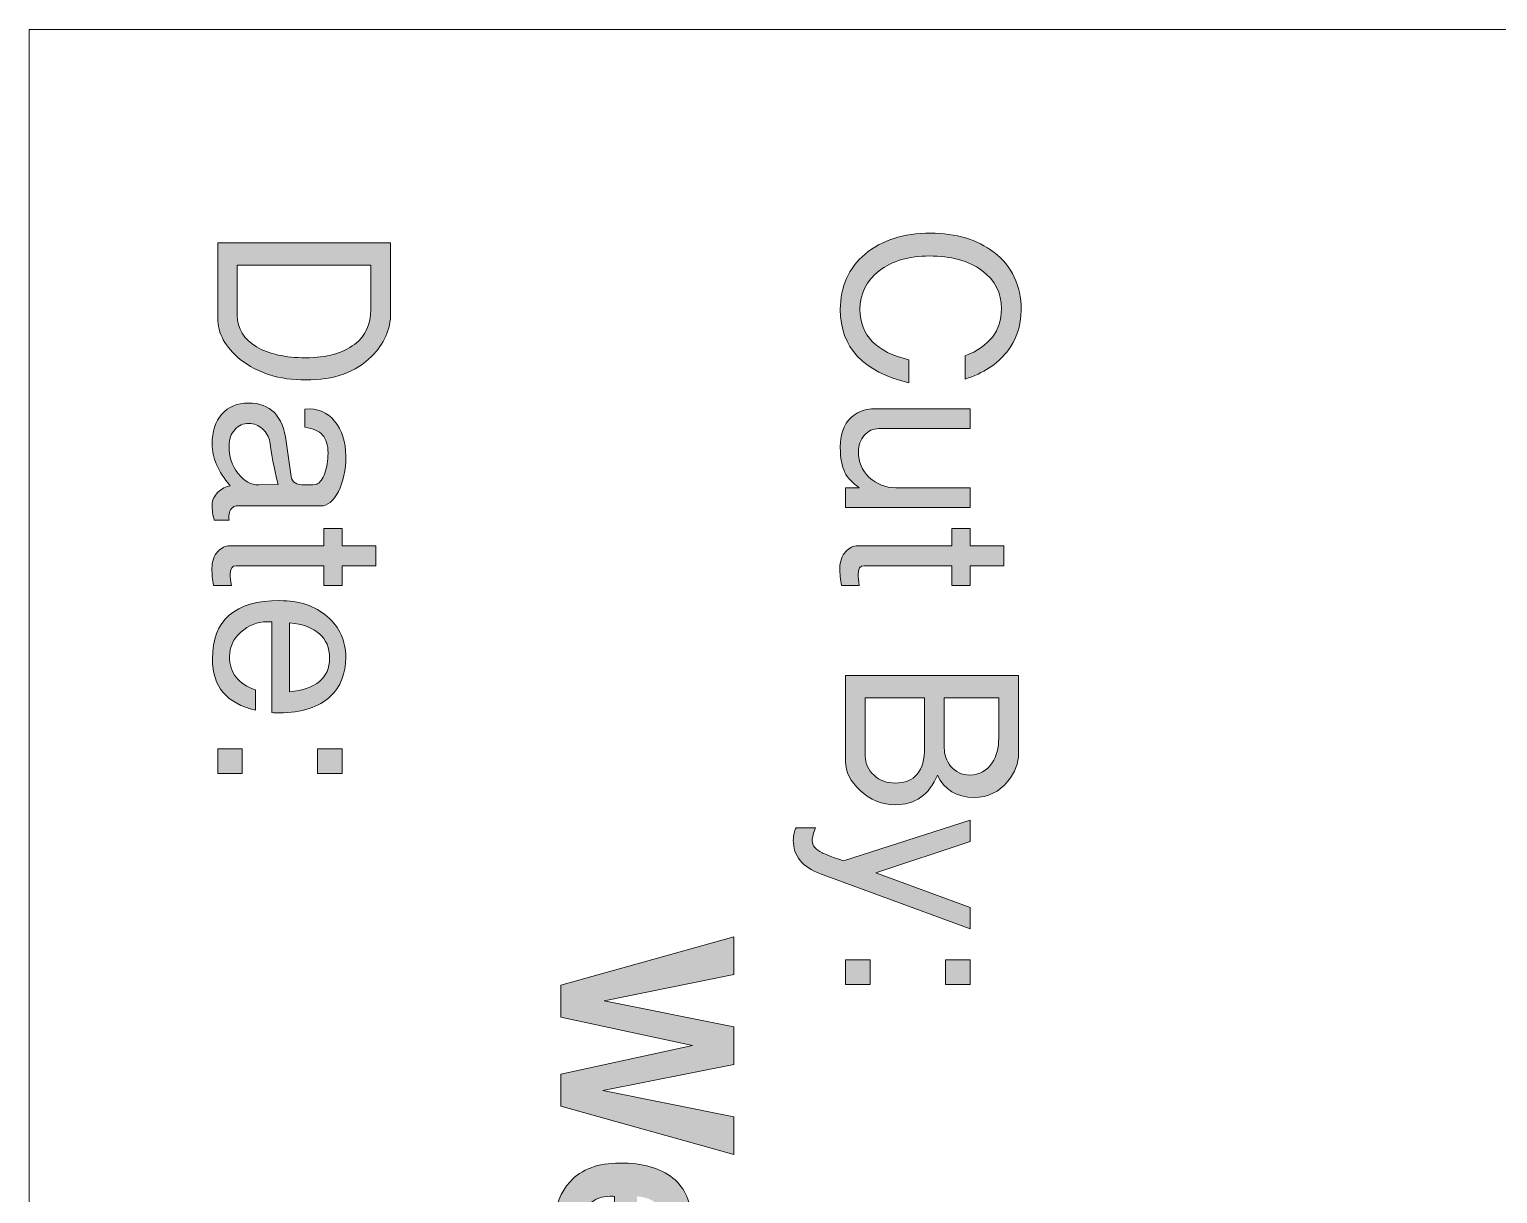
# Model space of a CAD drawing. Header units: inches. Extents: x 0.59 to 9.35, y -3.46 to -0.44.
# Drawn here: x 0.593 to 1.624, y -1.259 to -0.441 of the extents above; entities that cross this region are included whole.
import ezdxf

# ---------------------------------------------------------------- set-up
doc = ezdxf.new("R2010")
doc.units = ezdxf.units.IN
doc.header["$MEASUREMENT"] = 0
doc.layers.add('Layer 1', color=7, linetype='Continuous')

# ---------------------------------------------------------------- blocks, each defined once
blk = doc.blocks.new('block 28')
at = {"layer": 'Layer 1', "color": 7, "lineweight": 5, "true_color": 0xffffff}
blk.add_lwpolyline([(0.5925, -3.4496), (0.5925, -3.1742), (0.5925, -0.441)], dxfattribs=at)
blk = doc.blocks.new('block 26')
at = {"layer": 'Layer 1', "color": 7, "lineweight": 5, "true_color": 0xffffff}
blk.add_lwpolyline([(0.5925, -0.441), (2.655, -0.441)], dxfattribs=at)
at = {"layer": 'Layer 1'}
blk.add_blockref('block 28', (0, 0), dxfattribs=at)
blk = doc.blocks.new('block 46')
at = {"layer": 'Layer 1', "true_color": 0xed1f24}
h = blk.add_hatch(color=240, dxfattribs=at)
h.dxf.hatch_style = 2
edge = h.paths.add_edge_path()
edge.add_spline(control_points=[(1.2103, -0.6892), (1.1782, -0.6817), (1.1621, -0.6646), (1.1621, -0.6378), (1.1621, -0.6217), (1.1679, -0.6087), (1.1795, -0.5989), (1.1911, -0.5891), (1.2064, -0.5842), (1.2254, -0.5842), (1.2434, -0.5842), (1.2583, -0.5886), (1.2699, -0.5975), (1.2827, -0.6073), (1.2891, -0.6208), (1.2891, -0.638), (1.2891, -0.6493), (1.2857, -0.6592), (1.279, -0.6677), (1.2723, -0.6762), (1.2626, -0.6825), (1.2498, -0.6867), (1.2498, -0.6867), (1.2498, -0.6703), (1.2498, -0.6703), (1.2668, -0.6638), (1.2753, -0.6528), (1.2753, -0.6373), (1.2753, -0.6261), (1.2707, -0.6171), (1.2614, -0.6103), (1.2522, -0.6035), (1.2399, -0.6002), (1.2246, -0.6002), (1.2103, -0.6002), (1.1986, -0.6036), (1.1895, -0.6106), (1.1805, -0.6175), (1.1759, -0.6266), (1.1759, -0.6378), (1.1759, -0.6559), (1.1874, -0.6677), (1.2103, -0.6732), (1.2103, -0.6732), (1.2103, -0.6892), (1.2103, -0.6892)], knot_values=[0, 0, 0, 0, 1, 1, 1, 2, 2, 2, 3, 3, 3, 4, 4, 4, 5, 5, 5, 6, 6, 6, 7, 7, 7, 8, 8, 8, 9, 9, 9, 10, 10, 10, 11, 11, 11, 12, 12, 12, 13, 13, 13, 14, 14, 14, 15, 15, 15, 15], degree=3, periodic=1)
h = blk.add_hatch(color=240, dxfattribs=at)
h.dxf.hatch_style = 2
edge = h.paths.add_edge_path()
edge.add_spline(control_points=[(1.1658, -0.777), (1.1658, -0.777), (1.1658, -0.763), (1.1658, -0.763), (1.1658, -0.763), (1.1754, -0.763), (1.1754, -0.763), (1.1706, -0.7597), (1.1672, -0.756), (1.1653, -0.7522), (1.1632, -0.7479), (1.1621, -0.7421), (1.1621, -0.7347), (1.1621, -0.7235), (1.1657, -0.7158), (1.1728, -0.7113), (1.1767, -0.7088), (1.181, -0.7075), (1.1858, -0.7075), (1.1858, -0.7075), (1.2533, -0.7075), (1.2533, -0.7075), (1.2533, -0.7075), (1.2533, -0.7215), (1.2533, -0.7215), (1.2533, -0.7215), (1.1891, -0.7215), (1.1891, -0.7215), (1.1851, -0.7215), (1.1817, -0.723), (1.1789, -0.7262), (1.1762, -0.7293), (1.1748, -0.7332), (1.1748, -0.7378), (1.1748, -0.7448), (1.1773, -0.7508), (1.1824, -0.7557), (1.1876, -0.7605), (1.1938, -0.763), (1.2011, -0.763), (1.2011, -0.763), (1.2533, -0.763), (1.2533, -0.763), (1.2533, -0.763), (1.2533, -0.777), (1.2533, -0.777), (1.2533, -0.777), (1.1658, -0.777), (1.1658, -0.777)], knot_values=[0, 0, 0, 0, 1, 1, 1, 2, 2, 2, 3, 3, 3, 4, 4, 4, 5, 5, 5, 6, 6, 6, 7, 7, 7, 8, 8, 8, 9, 9, 9, 10, 10, 10, 11, 11, 11, 12, 12, 12, 13, 13, 13, 14, 14, 14, 15, 15, 15, 16, 16, 16, 16], degree=3, periodic=1)
h = blk.add_hatch(color=240, dxfattribs=at)
h.dxf.hatch_style = 2
edge = h.paths.add_edge_path()
edge.add_spline(control_points=[(1.1629, -0.8317), (1.1622, -0.8275), (1.1618, -0.8235), (1.1618, -0.8197), (1.1618, -0.8148), (1.1632, -0.8108), (1.1659, -0.8078), (1.1684, -0.8052), (1.1712, -0.8038), (1.1744, -0.8038), (1.1744, -0.8038), (1.2404, -0.8038), (1.2404, -0.8038), (1.2404, -0.8038), (1.2404, -0.7917), (1.2404, -0.7917), (1.2404, -0.7917), (1.2533, -0.7917), (1.2533, -0.7917), (1.2533, -0.7917), (1.2533, -0.8038), (1.2533, -0.8038), (1.2533, -0.8038), (1.2769, -0.8038), (1.2769, -0.8038), (1.2769, -0.8038), (1.2769, -0.8178), (1.2769, -0.8178), (1.2769, -0.8178), (1.2533, -0.8178), (1.2533, -0.8178), (1.2533, -0.8178), (1.2533, -0.8317), (1.2533, -0.8317), (1.2533, -0.8317), (1.2404, -0.8317), (1.2404, -0.8317), (1.2404, -0.8317), (1.2404, -0.8178), (1.2404, -0.8178), (1.2404, -0.8178), (1.1788, -0.8178), (1.1788, -0.8178), (1.176, -0.8178), (1.1746, -0.8199), (1.1746, -0.824), (1.1746, -0.8257), (1.1749, -0.8282), (1.1754, -0.8317), (1.1754, -0.8317), (1.1629, -0.8317), (1.1629, -0.8317)], knot_values=[0, 0, 0, 0, 1, 1, 1, 2, 2, 2, 3, 3, 3, 4, 4, 4, 5, 5, 5, 6, 6, 6, 7, 7, 7, 8, 8, 8, 9, 9, 9, 10, 10, 10, 11, 11, 11, 12, 12, 12, 13, 13, 13, 14, 14, 14, 15, 15, 15, 16, 16, 16, 17, 17, 17, 17], degree=3, periodic=1)
h = blk.add_hatch(color=240, dxfattribs=at)
h.dxf.hatch_style = 2
edge = h.paths.add_edge_path()
edge.add_spline(control_points=[(1.2008, -0.9857), (1.1914, -0.9857), (1.1832, -0.9823), (1.1761, -0.9757), (1.1692, -0.9694), (1.1658, -0.9626), (1.1658, -0.9552), (1.1658, -0.9552), (1.1658, -0.895), (1.1658, -0.895), (1.1658, -0.895), (1.2873, -0.895), (1.2873, -0.895), (1.2873, -0.895), (1.2873, -0.9497), (1.2873, -0.9497), (1.2873, -0.9564), (1.2848, -0.9629), (1.2798, -0.9692), (1.2737, -0.9767), (1.2658, -0.9805), (1.2561, -0.9805), (1.2437, -0.9805), (1.2351, -0.9753), (1.2303, -0.9648), (1.2246, -0.9787), (1.2148, -0.9857), (1.2008, -0.9857)], knot_values=[0, 0, 0, 0, 1, 1, 1, 2, 2, 2, 3, 3, 3, 4, 4, 4, 5, 5, 5, 6, 6, 6, 7, 7, 7, 8, 8, 8, 9, 9, 9, 9], degree=3, periodic=1)
edge = h.paths.add_edge_path()
edge.add_spline(control_points=[(1.2008, -0.9705), (1.2144, -0.9705), (1.2213, -0.9622), (1.2213, -0.9455), (1.2213, -0.9455), (1.2213, -0.9107), (1.2213, -0.9107), (1.2213, -0.9107), (1.1796, -0.9107), (1.1796, -0.9107), (1.1796, -0.9107), (1.1796, -0.9515), (1.1796, -0.9515), (1.1796, -0.9568), (1.1817, -0.9613), (1.1858, -0.965), (1.1899, -0.9687), (1.1949, -0.9705), (1.2008, -0.9705)], knot_values=[0, 0, 0, 0, 1, 1, 1, 2, 2, 2, 3, 3, 3, 4, 4, 4, 5, 5, 5, 6, 6, 6, 6], degree=3, periodic=1)
edge = h.paths.add_edge_path()
edge.add_spline(control_points=[(1.2531, -0.9648), (1.2598, -0.9648), (1.265, -0.9619), (1.2688, -0.9562), (1.2719, -0.9514), (1.2734, -0.9457), (1.2734, -0.939), (1.2734, -0.939), (1.2734, -0.9107), (1.2734, -0.9107), (1.2734, -0.9107), (1.2351, -0.9107), (1.2351, -0.9107), (1.2351, -0.9107), (1.2351, -0.9457), (1.2351, -0.9457), (1.2351, -0.9505), (1.2366, -0.9548), (1.2396, -0.9585), (1.2431, -0.9627), (1.2476, -0.9648), (1.2531, -0.9648)], knot_values=[0, 0, 0, 0, 1, 1, 1, 2, 2, 2, 3, 3, 3, 4, 4, 4, 5, 5, 5, 6, 6, 6, 7, 7, 7, 7], degree=3, periodic=1)
h = blk.add_hatch(color=240, dxfattribs=at)
h.dxf.hatch_style = 2
edge = h.paths.add_edge_path()
edge.add_spline(control_points=[(1.2533, -1.0728), (1.2533, -1.0728), (1.1481, -1.0342), (1.1481, -1.0342), (1.1354, -1.0295), (1.1291, -1.0216), (1.1291, -1.0105), (1.1291, -1.007), (1.1298, -1.0042), (1.1311, -1.0018), (1.1311, -1.0018), (1.1446, -1.0018), (1.1446, -1.0018), (1.1432, -1.0054), (1.1424, -1.0084), (1.1424, -1.011), (1.1424, -1.0143), (1.1447, -1.0172), (1.1493, -1.0195), (1.1498, -1.0198), (1.1549, -1.0217), (1.1643, -1.0252), (1.1643, -1.0252), (1.2533, -0.9965), (1.2533, -0.9965), (1.2533, -0.9965), (1.2533, -1.0114), (1.2533, -1.0114), (1.2533, -1.0114), (1.1871, -1.0336), (1.1871, -1.0336), (1.1871, -1.0336), (1.2533, -1.0579), (1.2533, -1.0579), (1.2533, -1.0579), (1.2533, -1.0728), (1.2533, -1.0728)], knot_values=[0, 0, 0, 0, 1, 1, 1, 2, 2, 2, 3, 3, 3, 4, 4, 4, 5, 5, 5, 6, 6, 6, 7, 7, 7, 8, 8, 8, 9, 9, 9, 10, 10, 10, 11, 11, 11, 12, 12, 12, 12], degree=3, periodic=1)
h = blk.add_hatch(color=240, dxfattribs=at)
h.dxf.hatch_style = 2
h.paths.add_polyline_path([(1.1658, -1.112), (1.1658, -1.0947), (1.1831, -1.0947), (1.1831, -1.112)])
h.paths.add_polyline_path([(1.2359, -1.112), (1.2359, -1.0947), (1.2533, -1.0947), (1.2533, -1.112)])
at = {"layer": 'Layer 1', "lineweight": 0}
for points in [[(1.1658, -1.112), (1.1658, -1.0947), (1.1831, -1.0947), (1.1831, -1.112), (1.1658, -1.112)], [(1.2359, -1.112), (1.2359, -1.0947), (1.2533, -1.0947), (1.2533, -1.112), (1.2359, -1.112)]]:
    blk.add_lwpolyline(points, dxfattribs=at)
for points, knots in [([(1.2103, -0.6892), (1.1782, -0.6817), (1.1621, -0.6646), (1.1621, -0.6378), (1.1621, -0.6217), (1.1679, -0.6087), (1.1795, -0.5989), (1.1911, -0.5891), (1.2064, -0.5842), (1.2254, -0.5842), (1.2434, -0.5842), (1.2583, -0.5886), (1.2699, -0.5975), (1.2827, -0.6073), (1.2891, -0.6208), (1.2891, -0.638), (1.2891, -0.6493), (1.2857, -0.6592), (1.279, -0.6677), (1.2723, -0.6762), (1.2626, -0.6825), (1.2498, -0.6867), (1.2498, -0.6867), (1.2498, -0.6703), (1.2498, -0.6703), (1.2668, -0.6638), (1.2753, -0.6528), (1.2753, -0.6373), (1.2753, -0.6261), (1.2707, -0.6171), (1.2614, -0.6103), (1.2522, -0.6035), (1.2399, -0.6002), (1.2246, -0.6002), (1.2103, -0.6002), (1.1986, -0.6036), (1.1895, -0.6106), (1.1805, -0.6175), (1.1759, -0.6266), (1.1759, -0.6378), (1.1759, -0.6559), (1.1874, -0.6677), (1.2103, -0.6732), (1.2103, -0.6732), (1.2103, -0.6892), (1.2103, -0.6892)], [0, 0, 0, 0, 1, 1, 1, 2, 2, 2, 3, 3, 3, 4, 4, 4, 5, 5, 5, 6, 6, 6, 7, 7, 7, 8, 8, 8, 9, 9, 9, 10, 10, 10, 11, 11, 11, 12, 12, 12, 13, 13, 13, 14, 14, 14, 15, 15, 15, 15]), ([(1.1658, -0.777), (1.1658, -0.777), (1.1658, -0.763), (1.1658, -0.763), (1.1658, -0.763), (1.1754, -0.763), (1.1754, -0.763), (1.1706, -0.7597), (1.1672, -0.756), (1.1653, -0.7522), (1.1632, -0.7479), (1.1621, -0.7421), (1.1621, -0.7347), (1.1621, -0.7235), (1.1657, -0.7158), (1.1728, -0.7113), (1.1767, -0.7088), (1.181, -0.7075), (1.1858, -0.7075), (1.1858, -0.7075), (1.2533, -0.7075), (1.2533, -0.7075), (1.2533, -0.7075), (1.2533, -0.7215), (1.2533, -0.7215), (1.2533, -0.7215), (1.1891, -0.7215), (1.1891, -0.7215), (1.1851, -0.7215), (1.1817, -0.723), (1.1789, -0.7262), (1.1762, -0.7293), (1.1748, -0.7332), (1.1748, -0.7378), (1.1748, -0.7448), (1.1773, -0.7508), (1.1824, -0.7557), (1.1876, -0.7605), (1.1938, -0.763), (1.2011, -0.763), (1.2011, -0.763), (1.2533, -0.763), (1.2533, -0.763), (1.2533, -0.763), (1.2533, -0.777), (1.2533, -0.777), (1.2533, -0.777), (1.1658, -0.777), (1.1658, -0.777)], [0, 0, 0, 0, 1, 1, 1, 2, 2, 2, 3, 3, 3, 4, 4, 4, 5, 5, 5, 6, 6, 6, 7, 7, 7, 8, 8, 8, 9, 9, 9, 10, 10, 10, 11, 11, 11, 12, 12, 12, 13, 13, 13, 14, 14, 14, 15, 15, 15, 16, 16, 16, 16]), ([(1.1629, -0.8317), (1.1622, -0.8275), (1.1618, -0.8235), (1.1618, -0.8197), (1.1618, -0.8148), (1.1632, -0.8108), (1.1659, -0.8078), (1.1684, -0.8052), (1.1712, -0.8038), (1.1744, -0.8038), (1.1744, -0.8038), (1.2404, -0.8038), (1.2404, -0.8038), (1.2404, -0.8038), (1.2404, -0.7917), (1.2404, -0.7917), (1.2404, -0.7917), (1.2533, -0.7917), (1.2533, -0.7917), (1.2533, -0.7917), (1.2533, -0.8038), (1.2533, -0.8038), (1.2533, -0.8038), (1.2769, -0.8038), (1.2769, -0.8038), (1.2769, -0.8038), (1.2769, -0.8178), (1.2769, -0.8178), (1.2769, -0.8178), (1.2533, -0.8178), (1.2533, -0.8178), (1.2533, -0.8178), (1.2533, -0.8317), (1.2533, -0.8317), (1.2533, -0.8317), (1.2404, -0.8317), (1.2404, -0.8317), (1.2404, -0.8317), (1.2404, -0.8178), (1.2404, -0.8178), (1.2404, -0.8178), (1.1788, -0.8178), (1.1788, -0.8178), (1.176, -0.8178), (1.1746, -0.8199), (1.1746, -0.824), (1.1746, -0.8257), (1.1749, -0.8282), (1.1754, -0.8317), (1.1754, -0.8317), (1.1629, -0.8317), (1.1629, -0.8317)], [0, 0, 0, 0, 1, 1, 1, 2, 2, 2, 3, 3, 3, 4, 4, 4, 5, 5, 5, 6, 6, 6, 7, 7, 7, 8, 8, 8, 9, 9, 9, 10, 10, 10, 11, 11, 11, 12, 12, 12, 13, 13, 13, 14, 14, 14, 15, 15, 15, 16, 16, 16, 17, 17, 17, 17]), ([(1.2008, -0.9857), (1.1914, -0.9857), (1.1832, -0.9823), (1.1761, -0.9757), (1.1692, -0.9694), (1.1658, -0.9626), (1.1658, -0.9552), (1.1658, -0.9552), (1.1658, -0.895), (1.1658, -0.895), (1.1658, -0.895), (1.2873, -0.895), (1.2873, -0.895), (1.2873, -0.895), (1.2873, -0.9497), (1.2873, -0.9497), (1.2873, -0.9564), (1.2848, -0.9629), (1.2798, -0.9692), (1.2737, -0.9767), (1.2658, -0.9805), (1.2561, -0.9805), (1.2437, -0.9805), (1.2351, -0.9753), (1.2303, -0.9648), (1.2246, -0.9787), (1.2148, -0.9857), (1.2008, -0.9857)], [0, 0, 0, 0, 1, 1, 1, 2, 2, 2, 3, 3, 3, 4, 4, 4, 5, 5, 5, 6, 6, 6, 7, 7, 7, 8, 8, 8, 9, 9, 9, 9]), ([(1.2008, -0.9705), (1.2144, -0.9705), (1.2213, -0.9622), (1.2213, -0.9455), (1.2213, -0.9455), (1.2213, -0.9107), (1.2213, -0.9107), (1.2213, -0.9107), (1.1796, -0.9107), (1.1796, -0.9107), (1.1796, -0.9107), (1.1796, -0.9515), (1.1796, -0.9515), (1.1796, -0.9568), (1.1817, -0.9613), (1.1858, -0.965), (1.1899, -0.9687), (1.1949, -0.9705), (1.2008, -0.9705)], [0, 0, 0, 0, 1, 1, 1, 2, 2, 2, 3, 3, 3, 4, 4, 4, 5, 5, 5, 6, 6, 6, 6]), ([(1.2531, -0.9648), (1.2598, -0.9648), (1.265, -0.9619), (1.2688, -0.9562), (1.2719, -0.9514), (1.2734, -0.9457), (1.2734, -0.939), (1.2734, -0.939), (1.2734, -0.9107), (1.2734, -0.9107), (1.2734, -0.9107), (1.2351, -0.9107), (1.2351, -0.9107), (1.2351, -0.9107), (1.2351, -0.9457), (1.2351, -0.9457), (1.2351, -0.9505), (1.2366, -0.9548), (1.2396, -0.9585), (1.2431, -0.9627), (1.2476, -0.9648), (1.2531, -0.9648)], [0, 0, 0, 0, 1, 1, 1, 2, 2, 2, 3, 3, 3, 4, 4, 4, 5, 5, 5, 6, 6, 6, 7, 7, 7, 7]), ([(1.2533, -1.0728), (1.2533, -1.0728), (1.1481, -1.0342), (1.1481, -1.0342), (1.1354, -1.0295), (1.1291, -1.0216), (1.1291, -1.0105), (1.1291, -1.007), (1.1298, -1.0042), (1.1311, -1.0018), (1.1311, -1.0018), (1.1446, -1.0018), (1.1446, -1.0018), (1.1432, -1.0054), (1.1424, -1.0084), (1.1424, -1.011), (1.1424, -1.0143), (1.1447, -1.0172), (1.1493, -1.0195), (1.1498, -1.0198), (1.1549, -1.0217), (1.1643, -1.0252), (1.1643, -1.0252), (1.2533, -0.9965), (1.2533, -0.9965), (1.2533, -0.9965), (1.2533, -1.0114), (1.2533, -1.0114), (1.2533, -1.0114), (1.1871, -1.0336), (1.1871, -1.0336), (1.1871, -1.0336), (1.2533, -1.0579), (1.2533, -1.0579), (1.2533, -1.0579), (1.2533, -1.0728), (1.2533, -1.0728)], [0, 0, 0, 0, 1, 1, 1, 2, 2, 2, 3, 3, 3, 4, 4, 4, 5, 5, 5, 6, 6, 6, 7, 7, 7, 8, 8, 8, 9, 9, 9, 10, 10, 10, 11, 11, 11, 12, 12, 12, 12])]:
    blk.add_open_spline(points, degree=3, knots=knots, dxfattribs=at)
blk = doc.blocks.new('block 47')
at = {"layer": 'Layer 1', "true_color": 0xed1f24}
h = blk.add_hatch(color=240, dxfattribs=at)
h.dxf.hatch_style = 2
h.paths.add_polyline_path([(1.0873, -1.2315), (0.9658, -1.1975), (0.9658, -1.175), (1.0582, -1.1549), (0.9658, -1.1349), (0.9658, -1.1124), (1.0873, -1.0784), (1.0873, -1.1049), (0.9963, -1.1235), (1.0873, -1.1417), (1.0873, -1.1682), (0.9953, -1.1864), (1.0873, -1.205)])
h = blk.add_hatch(color=240, dxfattribs=at)
h.dxf.hatch_style = 2
edge = h.paths.add_edge_path()
edge.add_spline(control_points=[(1.0108, -1.3214), (1.0081, -1.3214), (1.0057, -1.3212), (1.0036, -1.3209), (1.0036, -1.3209), (1.0036, -1.261), (1.0036, -1.261), (1.0029, -1.2608), (1.0019, -1.2607), (1.0004, -1.2607), (0.9946, -1.2607), (0.9898, -1.2625), (0.9862, -1.2661), (0.9826, -1.2698), (0.9808, -1.2745), (0.9808, -1.2803), (0.9808, -1.2842), (0.9819, -1.2878), (0.9841, -1.2911), (0.9862, -1.294), (0.9886, -1.2959), (0.9913, -1.2967), (0.9913, -1.2967), (0.9913, -1.3204), (0.9913, -1.3204), (0.9825, -1.3172), (0.9754, -1.3118), (0.9701, -1.3039), (0.9648, -1.2961), (0.9621, -1.2874), (0.9621, -1.2777), (0.9621, -1.2669), (0.9655, -1.2579), (0.9723, -1.2505), (0.9804, -1.2417), (0.992, -1.2374), (1.0071, -1.2374), (1.0233, -1.2374), (1.0358, -1.2409), (1.0445, -1.2479), (1.0532, -1.255), (1.0576, -1.2651), (1.0576, -1.2784), (1.0576, -1.2912), (1.0533, -1.3016), (1.0447, -1.3095), (1.0361, -1.3174), (1.0248, -1.3214), (1.0108, -1.3214)], knot_values=[0, 0, 0, 0, 1, 1, 1, 2, 2, 2, 3, 3, 3, 4, 4, 4, 5, 5, 5, 6, 6, 6, 7, 7, 7, 8, 8, 8, 9, 9, 9, 10, 10, 10, 11, 11, 11, 12, 12, 12, 13, 13, 13, 14, 14, 14, 15, 15, 15, 16, 16, 16, 16], degree=3, periodic=1)
edge = h.paths.add_edge_path()
edge.add_spline(control_points=[(1.0193, -1.2967), (1.0318, -1.296), (1.0381, -1.2902), (1.0381, -1.2792), (1.0381, -1.2681), (1.0318, -1.2619), (1.0193, -1.2607), (1.0193, -1.2607), (1.0193, -1.2967), (1.0193, -1.2967)], knot_values=[0, 0, 0, 0, 1, 1, 1, 2, 2, 2, 3, 3, 3, 3], degree=3, periodic=1)
at = {"layer": 'Layer 1', "lineweight": 0}
blk.add_lwpolyline([(1.0873, -1.2315), (0.9658, -1.1975), (0.9658, -1.175), (1.0582, -1.1549), (0.9658, -1.1349), (0.9658, -1.1124), (1.0873, -1.0784), (1.0873, -1.1049), (0.9963, -1.1235), (1.0873, -1.1417), (1.0873, -1.1682), (0.9953, -1.1864), (1.0873, -1.205), (1.0873, -1.2315)], dxfattribs=at)
blk.add_open_spline([(1.0108, -1.3214), (1.0081, -1.3214), (1.0057, -1.3212), (1.0036, -1.3209), (1.0036, -1.3209), (1.0036, -1.261), (1.0036, -1.261), (1.0029, -1.2608), (1.0019, -1.2607), (1.0004, -1.2607), (0.9946, -1.2607), (0.9898, -1.2625), (0.9862, -1.2661), (0.9826, -1.2698), (0.9808, -1.2745), (0.9808, -1.2803), (0.9808, -1.2842), (0.9819, -1.2878), (0.9841, -1.2911), (0.9862, -1.294), (0.9886, -1.2959), (0.9913, -1.2967), (0.9913, -1.2967), (0.9913, -1.3204), (0.9913, -1.3204), (0.9825, -1.3172), (0.9754, -1.3118), (0.9701, -1.3039), (0.9648, -1.2961), (0.9621, -1.2874), (0.9621, -1.2777), (0.9621, -1.2669), (0.9655, -1.2579), (0.9723, -1.2505), (0.9804, -1.2417), (0.992, -1.2374), (1.0071, -1.2374), (1.0233, -1.2374), (1.0358, -1.2409), (1.0445, -1.2479), (1.0532, -1.255), (1.0576, -1.2651), (1.0576, -1.2784), (1.0576, -1.2912), (1.0533, -1.3016), (1.0447, -1.3095), (1.0361, -1.3174), (1.0248, -1.3214), (1.0108, -1.3214)], degree=3, knots=[0, 0, 0, 0, 1, 1, 1, 2, 2, 2, 3, 3, 3, 4, 4, 4, 5, 5, 5, 6, 6, 6, 7, 7, 7, 8, 8, 8, 9, 9, 9, 10, 10, 10, 11, 11, 11, 12, 12, 12, 13, 13, 13, 14, 14, 14, 15, 15, 15, 16, 16, 16, 16], dxfattribs=at)
blk = doc.blocks.new('block 48')
at = {"layer": 'Layer 1', "true_color": 0xed1f24}
h = blk.add_hatch(color=240, dxfattribs=at)
h.dxf.hatch_style = 2
edge = h.paths.add_edge_path()
edge.add_spline(control_points=[(0.7866, -0.6873), (0.7681, -0.6873), (0.7529, -0.6825), (0.7407, -0.6728), (0.7301, -0.6642), (0.7248, -0.6545), (0.7248, -0.644), (0.7248, -0.644), (0.7248, -0.591), (0.7248, -0.591), (0.7248, -0.591), (0.8463, -0.591), (0.8463, -0.591), (0.8463, -0.591), (0.8463, -0.6403), (0.8463, -0.6403), (0.8463, -0.6518), (0.8418, -0.6619), (0.8329, -0.6708), (0.8219, -0.6818), (0.8065, -0.6873), (0.7866, -0.6873)], knot_values=[0, 0, 0, 0, 1, 1, 1, 2, 2, 2, 3, 3, 3, 4, 4, 4, 5, 5, 5, 6, 6, 6, 7, 7, 7, 7], degree=3, periodic=1)
edge = h.paths.add_edge_path()
edge.add_spline(control_points=[(0.7866, -0.6717), (0.8014, -0.6717), (0.8128, -0.6685), (0.8209, -0.6623), (0.8286, -0.6563), (0.8324, -0.6482), (0.8324, -0.6378), (0.8324, -0.6378), (0.8324, -0.6067), (0.8324, -0.6067), (0.8324, -0.6067), (0.7386, -0.6067), (0.7386, -0.6067), (0.7386, -0.6067), (0.7386, -0.642), (0.7386, -0.642), (0.7386, -0.6513), (0.7431, -0.6587), (0.7521, -0.664), (0.7607, -0.6691), (0.7723, -0.6717), (0.7866, -0.6717)], knot_values=[0, 0, 0, 0, 1, 1, 1, 2, 2, 2, 3, 3, 3, 4, 4, 4, 5, 5, 5, 6, 6, 6, 7, 7, 7, 7], degree=3, periodic=1)
h = blk.add_hatch(color=240, dxfattribs=at)
h.dxf.hatch_style = 2
edge = h.paths.add_edge_path()
edge.add_spline(control_points=[(0.7224, -0.7857), (0.7214, -0.7822), (0.7209, -0.7786), (0.7209, -0.7748), (0.7209, -0.7718), (0.7223, -0.769), (0.725, -0.7662), (0.7277, -0.7635), (0.7306, -0.762), (0.7336, -0.7617), (0.7251, -0.7515), (0.7209, -0.7418), (0.7209, -0.7323), (0.7209, -0.7235), (0.7232, -0.7165), (0.7278, -0.7113), (0.7323, -0.7061), (0.7386, -0.7035), (0.7466, -0.7035), (0.7618, -0.7035), (0.7706, -0.7125), (0.773, -0.7306), (0.773, -0.7306), (0.7764, -0.7552), (0.7764, -0.7552), (0.7769, -0.7591), (0.7801, -0.761), (0.7859, -0.761), (0.7908, -0.761), (0.7936, -0.7608), (0.7944, -0.7605), (0.7967, -0.7595), (0.7986, -0.7569), (0.8001, -0.7528), (0.8015, -0.7486), (0.8023, -0.7439), (0.8023, -0.7386), (0.8023, -0.733), (0.801, -0.7288), (0.7985, -0.726), (0.796, -0.7232), (0.7919, -0.7213), (0.7861, -0.7205), (0.7861, -0.7205), (0.7861, -0.7078), (0.7861, -0.7078), (0.7948, -0.707), (0.8017, -0.7098), (0.8069, -0.7162), (0.8121, -0.7225), (0.8148, -0.7307), (0.8148, -0.7408), (0.8148, -0.7506), (0.813, -0.7589), (0.8096, -0.7657), (0.8061, -0.7724), (0.802, -0.7758), (0.7971, -0.7758), (0.7971, -0.7758), (0.7379, -0.7758), (0.7379, -0.7758), (0.7367, -0.7758), (0.7356, -0.7764), (0.7346, -0.7776), (0.7336, -0.7787), (0.733, -0.78), (0.7328, -0.7815), (0.7326, -0.7826), (0.7326, -0.784), (0.7328, -0.7857), (0.7328, -0.7857), (0.7224, -0.7857), (0.7224, -0.7857)], knot_values=[0, 0, 0, 0, 1, 1, 1, 2, 2, 2, 3, 3, 3, 4, 4, 4, 5, 5, 5, 6, 6, 6, 7, 7, 7, 8, 8, 8, 9, 9, 9, 10, 10, 10, 11, 11, 11, 12, 12, 12, 13, 13, 13, 14, 14, 14, 15, 15, 15, 16, 16, 16, 17, 17, 17, 18, 18, 18, 19, 19, 19, 20, 20, 20, 21, 21, 21, 22, 22, 22, 23, 23, 23, 24, 24, 24, 24], degree=3, periodic=1)
edge = h.paths.add_edge_path()
edge.add_spline(control_points=[(0.7537, -0.761), (0.7537, -0.761), (0.7673, -0.7608), (0.7673, -0.7608), (0.7654, -0.7541), (0.7634, -0.7441), (0.7614, -0.7307), (0.7607, -0.7272), (0.759, -0.7241), (0.7562, -0.7216), (0.7534, -0.7191), (0.7503, -0.7178), (0.7468, -0.7178), (0.7428, -0.7178), (0.7394, -0.7193), (0.7368, -0.7223), (0.7341, -0.7252), (0.7328, -0.729), (0.7328, -0.7336), (0.7328, -0.7411), (0.7349, -0.7476), (0.7391, -0.753), (0.7434, -0.7584), (0.7482, -0.7611), (0.7537, -0.761)], knot_values=[0, 0, 0, 0, 1, 1, 1, 2, 2, 2, 3, 3, 3, 4, 4, 4, 5, 5, 5, 6, 6, 6, 7, 7, 7, 8, 8, 8, 8], degree=3, periodic=1)
h = blk.add_hatch(color=240, dxfattribs=at)
h.dxf.hatch_style = 2
edge = h.paths.add_edge_path()
edge.add_spline(control_points=[(0.7219, -0.8317), (0.7211, -0.8275), (0.7208, -0.8235), (0.7208, -0.8197), (0.7208, -0.8148), (0.7221, -0.8108), (0.7249, -0.8078), (0.7274, -0.8052), (0.7302, -0.8038), (0.7334, -0.8038), (0.7334, -0.8038), (0.7994, -0.8038), (0.7994, -0.8038), (0.7994, -0.8038), (0.7994, -0.7917), (0.7994, -0.7917), (0.7994, -0.7917), (0.8122, -0.7917), (0.8122, -0.7917), (0.8122, -0.7917), (0.8122, -0.8038), (0.8122, -0.8038), (0.8122, -0.8038), (0.8359, -0.8038), (0.8359, -0.8038), (0.8359, -0.8038), (0.8359, -0.8178), (0.8359, -0.8178), (0.8359, -0.8178), (0.8122, -0.8178), (0.8122, -0.8178), (0.8122, -0.8178), (0.8122, -0.8317), (0.8122, -0.8317), (0.8122, -0.8317), (0.7994, -0.8317), (0.7994, -0.8317), (0.7994, -0.8317), (0.7994, -0.8178), (0.7994, -0.8178), (0.7994, -0.8178), (0.7378, -0.8178), (0.7378, -0.8178), (0.735, -0.8178), (0.7336, -0.8199), (0.7336, -0.824), (0.7336, -0.8257), (0.7339, -0.8282), (0.7344, -0.8317), (0.7344, -0.8317), (0.7219, -0.8317), (0.7219, -0.8317)], knot_values=[0, 0, 0, 0, 1, 1, 1, 2, 2, 2, 3, 3, 3, 4, 4, 4, 5, 5, 5, 6, 6, 6, 7, 7, 7, 8, 8, 8, 9, 9, 9, 10, 10, 10, 11, 11, 11, 12, 12, 12, 13, 13, 13, 14, 14, 14, 15, 15, 15, 16, 16, 16, 17, 17, 17, 17], degree=3, periodic=1)
h = blk.add_hatch(color=240, dxfattribs=at)
h.dxf.hatch_style = 2
edge = h.paths.add_edge_path()
edge.add_spline(control_points=[(0.7681, -0.9212), (0.766, -0.9212), (0.7643, -0.9211), (0.7629, -0.921), (0.7629, -0.921), (0.7629, -0.8573), (0.7629, -0.8573), (0.7621, -0.8572), (0.761, -0.8572), (0.7596, -0.8572), (0.7526, -0.8572), (0.7464, -0.8596), (0.7411, -0.8644), (0.7358, -0.8692), (0.7331, -0.8749), (0.7331, -0.8816), (0.7331, -0.8931), (0.7392, -0.9009), (0.7514, -0.905), (0.7514, -0.905), (0.7514, -0.9193), (0.7514, -0.9193), (0.7312, -0.9147), (0.7211, -0.9026), (0.7211, -0.8832), (0.7211, -0.8559), (0.7369, -0.8423), (0.7684, -0.8423), (0.782, -0.8423), (0.7931, -0.846), (0.8018, -0.8535), (0.8104, -0.8609), (0.8148, -0.8705), (0.8148, -0.8822), (0.8148, -0.8936), (0.8112, -0.9027), (0.8041, -0.9095), (0.796, -0.9172), (0.784, -0.921), (0.7681, -0.9212)], knot_values=[0, 0, 0, 0, 1, 1, 1, 2, 2, 2, 3, 3, 3, 4, 4, 4, 5, 5, 5, 6, 6, 6, 7, 7, 7, 8, 8, 8, 9, 9, 9, 10, 10, 10, 11, 11, 11, 12, 12, 12, 13, 13, 13, 13], degree=3, periodic=1)
edge = h.paths.add_edge_path()
edge.add_spline(control_points=[(0.7753, -0.9063), (0.794, -0.9045), (0.8034, -0.8967), (0.8034, -0.8827), (0.8034, -0.8682), (0.794, -0.8599), (0.7753, -0.8578), (0.7753, -0.8578), (0.7753, -0.9063), (0.7753, -0.9063)], knot_values=[0, 0, 0, 0, 1, 1, 1, 2, 2, 2, 3, 3, 3, 3], degree=3, periodic=1)
h = blk.add_hatch(color=240, dxfattribs=at)
h.dxf.hatch_style = 2
h.paths.add_polyline_path([(0.7248, -0.9638), (0.7248, -0.9465), (0.7421, -0.9465), (0.7421, -0.9638)])
h.paths.add_polyline_path([(0.7949, -0.9638), (0.7949, -0.9465), (0.8122, -0.9465), (0.8122, -0.9638)])
at = {"layer": 'Layer 1', "lineweight": 0}
for points in [[(0.7248, -0.9638), (0.7248, -0.9465), (0.7421, -0.9465), (0.7421, -0.9638), (0.7248, -0.9638)], [(0.7949, -0.9638), (0.7949, -0.9465), (0.8122, -0.9465), (0.8122, -0.9638), (0.7949, -0.9638)]]:
    blk.add_lwpolyline(points, dxfattribs=at)
for points, knots in [([(0.7866, -0.6873), (0.7681, -0.6873), (0.7529, -0.6825), (0.7407, -0.6728), (0.7301, -0.6642), (0.7248, -0.6545), (0.7248, -0.644), (0.7248, -0.644), (0.7248, -0.591), (0.7248, -0.591), (0.7248, -0.591), (0.8463, -0.591), (0.8463, -0.591), (0.8463, -0.591), (0.8463, -0.6403), (0.8463, -0.6403), (0.8463, -0.6518), (0.8418, -0.6619), (0.8329, -0.6708), (0.8219, -0.6818), (0.8065, -0.6873), (0.7866, -0.6873)], [0, 0, 0, 0, 1, 1, 1, 2, 2, 2, 3, 3, 3, 4, 4, 4, 5, 5, 5, 6, 6, 6, 7, 7, 7, 7]), ([(0.7866, -0.6717), (0.8014, -0.6717), (0.8128, -0.6685), (0.8209, -0.6623), (0.8286, -0.6563), (0.8324, -0.6482), (0.8324, -0.6378), (0.8324, -0.6378), (0.8324, -0.6067), (0.8324, -0.6067), (0.8324, -0.6067), (0.7386, -0.6067), (0.7386, -0.6067), (0.7386, -0.6067), (0.7386, -0.642), (0.7386, -0.642), (0.7386, -0.6513), (0.7431, -0.6587), (0.7521, -0.664), (0.7607, -0.6691), (0.7723, -0.6717), (0.7866, -0.6717)], [0, 0, 0, 0, 1, 1, 1, 2, 2, 2, 3, 3, 3, 4, 4, 4, 5, 5, 5, 6, 6, 6, 7, 7, 7, 7]), ([(0.7224, -0.7857), (0.7214, -0.7822), (0.7209, -0.7786), (0.7209, -0.7748), (0.7209, -0.7718), (0.7223, -0.769), (0.725, -0.7662), (0.7277, -0.7635), (0.7306, -0.762), (0.7336, -0.7617), (0.7251, -0.7515), (0.7209, -0.7418), (0.7209, -0.7323), (0.7209, -0.7235), (0.7232, -0.7165), (0.7278, -0.7113), (0.7323, -0.7061), (0.7386, -0.7035), (0.7466, -0.7035), (0.7618, -0.7035), (0.7706, -0.7125), (0.773, -0.7306), (0.773, -0.7306), (0.7764, -0.7552), (0.7764, -0.7552), (0.7769, -0.7591), (0.7801, -0.761), (0.7859, -0.761), (0.7908, -0.761), (0.7936, -0.7608), (0.7944, -0.7605), (0.7967, -0.7595), (0.7986, -0.7569), (0.8001, -0.7528), (0.8015, -0.7486), (0.8023, -0.7439), (0.8023, -0.7386), (0.8023, -0.733), (0.801, -0.7288), (0.7985, -0.726), (0.796, -0.7232), (0.7919, -0.7213), (0.7861, -0.7205), (0.7861, -0.7205), (0.7861, -0.7078), (0.7861, -0.7078), (0.7948, -0.707), (0.8017, -0.7098), (0.8069, -0.7162), (0.8121, -0.7225), (0.8148, -0.7307), (0.8148, -0.7408), (0.8148, -0.7506), (0.813, -0.7589), (0.8096, -0.7657), (0.8061, -0.7724), (0.802, -0.7758), (0.7971, -0.7758), (0.7971, -0.7758), (0.7379, -0.7758), (0.7379, -0.7758), (0.7367, -0.7758), (0.7356, -0.7764), (0.7346, -0.7776), (0.7336, -0.7787), (0.733, -0.78), (0.7328, -0.7815), (0.7326, -0.7826), (0.7326, -0.784), (0.7328, -0.7857), (0.7328, -0.7857), (0.7224, -0.7857), (0.7224, -0.7857)], [0, 0, 0, 0, 1, 1, 1, 2, 2, 2, 3, 3, 3, 4, 4, 4, 5, 5, 5, 6, 6, 6, 7, 7, 7, 8, 8, 8, 9, 9, 9, 10, 10, 10, 11, 11, 11, 12, 12, 12, 13, 13, 13, 14, 14, 14, 15, 15, 15, 16, 16, 16, 17, 17, 17, 18, 18, 18, 19, 19, 19, 20, 20, 20, 21, 21, 21, 22, 22, 22, 23, 23, 23, 24, 24, 24, 24]), ([(0.7537, -0.761), (0.7537, -0.761), (0.7673, -0.7608), (0.7673, -0.7608), (0.7654, -0.7541), (0.7634, -0.7441), (0.7614, -0.7307), (0.7607, -0.7272), (0.759, -0.7241), (0.7562, -0.7216), (0.7534, -0.7191), (0.7503, -0.7178), (0.7468, -0.7178), (0.7428, -0.7178), (0.7394, -0.7193), (0.7368, -0.7223), (0.7341, -0.7252), (0.7328, -0.729), (0.7328, -0.7336), (0.7328, -0.7411), (0.7349, -0.7476), (0.7391, -0.753), (0.7434, -0.7584), (0.7482, -0.7611), (0.7537, -0.761)], [0, 0, 0, 0, 1, 1, 1, 2, 2, 2, 3, 3, 3, 4, 4, 4, 5, 5, 5, 6, 6, 6, 7, 7, 7, 8, 8, 8, 8]), ([(0.7219, -0.8317), (0.7211, -0.8275), (0.7208, -0.8235), (0.7208, -0.8197), (0.7208, -0.8148), (0.7221, -0.8108), (0.7249, -0.8078), (0.7274, -0.8052), (0.7302, -0.8038), (0.7334, -0.8038), (0.7334, -0.8038), (0.7994, -0.8038), (0.7994, -0.8038), (0.7994, -0.8038), (0.7994, -0.7917), (0.7994, -0.7917), (0.7994, -0.7917), (0.8122, -0.7917), (0.8122, -0.7917), (0.8122, -0.7917), (0.8122, -0.8038), (0.8122, -0.8038), (0.8122, -0.8038), (0.8359, -0.8038), (0.8359, -0.8038), (0.8359, -0.8038), (0.8359, -0.8178), (0.8359, -0.8178), (0.8359, -0.8178), (0.8122, -0.8178), (0.8122, -0.8178), (0.8122, -0.8178), (0.8122, -0.8317), (0.8122, -0.8317), (0.8122, -0.8317), (0.7994, -0.8317), (0.7994, -0.8317), (0.7994, -0.8317), (0.7994, -0.8178), (0.7994, -0.8178), (0.7994, -0.8178), (0.7378, -0.8178), (0.7378, -0.8178), (0.735, -0.8178), (0.7336, -0.8199), (0.7336, -0.824), (0.7336, -0.8257), (0.7339, -0.8282), (0.7344, -0.8317), (0.7344, -0.8317), (0.7219, -0.8317), (0.7219, -0.8317)], [0, 0, 0, 0, 1, 1, 1, 2, 2, 2, 3, 3, 3, 4, 4, 4, 5, 5, 5, 6, 6, 6, 7, 7, 7, 8, 8, 8, 9, 9, 9, 10, 10, 10, 11, 11, 11, 12, 12, 12, 13, 13, 13, 14, 14, 14, 15, 15, 15, 16, 16, 16, 17, 17, 17, 17]), ([(0.7681, -0.9212), (0.766, -0.9212), (0.7643, -0.9211), (0.7629, -0.921), (0.7629, -0.921), (0.7629, -0.8573), (0.7629, -0.8573), (0.7621, -0.8572), (0.761, -0.8572), (0.7596, -0.8572), (0.7526, -0.8572), (0.7464, -0.8596), (0.7411, -0.8644), (0.7358, -0.8692), (0.7331, -0.8749), (0.7331, -0.8816), (0.7331, -0.8931), (0.7392, -0.9009), (0.7514, -0.905), (0.7514, -0.905), (0.7514, -0.9193), (0.7514, -0.9193), (0.7312, -0.9147), (0.7211, -0.9026), (0.7211, -0.8832), (0.7211, -0.8559), (0.7369, -0.8423), (0.7684, -0.8423), (0.782, -0.8423), (0.7931, -0.846), (0.8018, -0.8535), (0.8104, -0.8609), (0.8148, -0.8705), (0.8148, -0.8822), (0.8148, -0.8936), (0.8112, -0.9027), (0.8041, -0.9095), (0.796, -0.9172), (0.784, -0.921), (0.7681, -0.9212)], [0, 0, 0, 0, 1, 1, 1, 2, 2, 2, 3, 3, 3, 4, 4, 4, 5, 5, 5, 6, 6, 6, 7, 7, 7, 8, 8, 8, 9, 9, 9, 10, 10, 10, 11, 11, 11, 12, 12, 12, 13, 13, 13, 13]), ([(0.7753, -0.9063), (0.794, -0.9045), (0.8034, -0.8967), (0.8034, -0.8827), (0.8034, -0.8682), (0.794, -0.8599), (0.7753, -0.8578), (0.7753, -0.8578), (0.7753, -0.9063), (0.7753, -0.9063)], [0, 0, 0, 0, 1, 1, 1, 2, 2, 2, 3, 3, 3, 3])]:
    blk.add_open_spline(points, degree=3, knots=knots, dxfattribs=at)
blk = doc.blocks.new('block 45')
at = {"layer": 'Layer 1'}
for name in ['block 46', 'block 48', 'block 47']:
    blk.add_blockref(name, (0, 0), dxfattribs=at)
blk = doc.blocks.new('block 25')
at = {"layer": 'Layer 1'}
for name in ['block 26', 'block 45']:
    blk.add_blockref(name, (0, 0), dxfattribs=at)

msp = doc.modelspace()

# ---------------------------------------------------------------- block references
at = {"layer": 'Layer 1'}
msp.add_blockref('block 25', (0, 0), dxfattribs=at)

doc.saveas('drawing.dxf')
